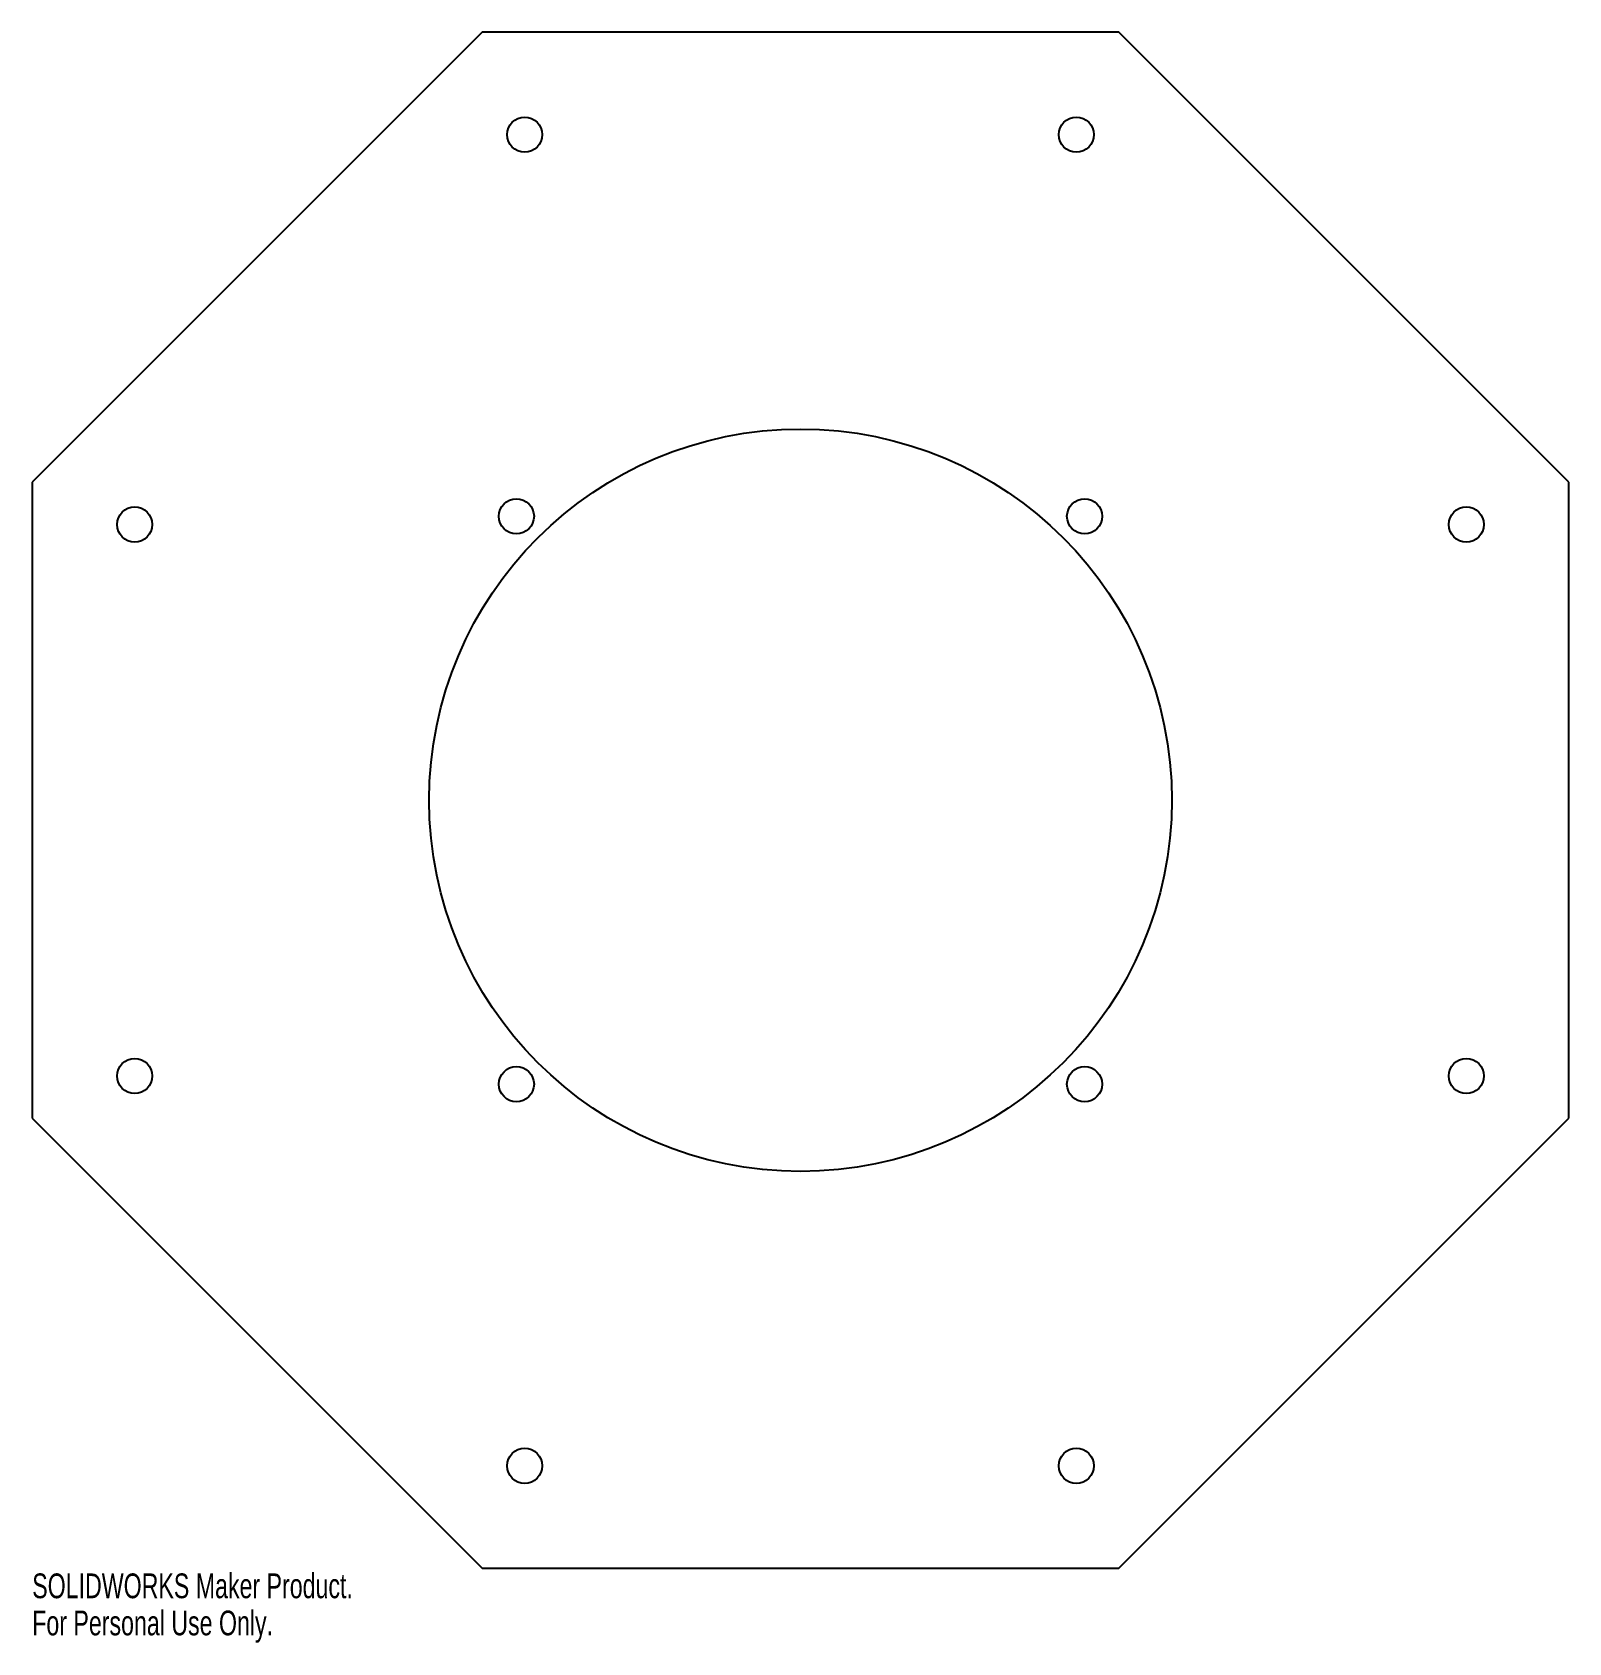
# Model space of a CAD drawing. Header units: millimetres. Extents: x -150 to 150, y -165 to 150.
import ezdxf

# ---------------------------------------------------------------- set-up
doc = ezdxf.new("R2010")
doc.units = ezdxf.units.MM
doc.styles.add('SLDTEXTSTYLE0', font='TXT', dxfattribs={"width": 0.7})

msp = doc.modelspace()

# ---------------------------------------------------------------- linework, layer by layer
at = {"color": 7, "linetype": 'Continuous', "lineweight": 25}
for p, q in [((-62.13, 150), (-150, 62.13)), ((62.13, 150), (-62.13, 150)), ((150, 62.13), (62.13, 150)), ((-150, 62.13), (-150, -62.13)), ((150, -62.13), (150, 62.13)), ((-150, -62.13), (-62.13, -150)), ((62.13, -150), (150, -62.13)), ((-62.13, -150), (62.13, -150))]:
    msp.add_line(p, q, dxfattribs=at)
for centre, radius in [((-53.85, 130), 3.43), ((53.85, 130), 3.43), ((0, 0), 72.5), ((-130, 53.85), 3.43), ((-55.46, 55.46), 3.43), ((55.46, 55.46), 3.43), ((130, 53.85), 3.43), ((-130, -53.85), 3.43), ((-55.46, -55.46), 3.43), ((55.46, -55.46), 3.43), ((130, -53.85), 3.43), ((-53.85, -130), 3.43), ((53.85, -130), 3.43)]:
    msp.add_circle(centre, radius, dxfattribs=at)

# ---------------------------------------------------------------- texts
at = {"color": 7, "linetype": 'Continuous', "char_height": 4.8336, "attachment_point": 1, "style": 'SLDTEXTSTYLE0'}
for s, insert in [('SOLIDWORKS Maker Product.', (-150, -151.02)), ('For Personal Use Only.', (-150, -158.27))]:
    msp.add_mtext(s, dxfattribs=dict(at, insert=insert))

doc.saveas('drawing.dxf')
